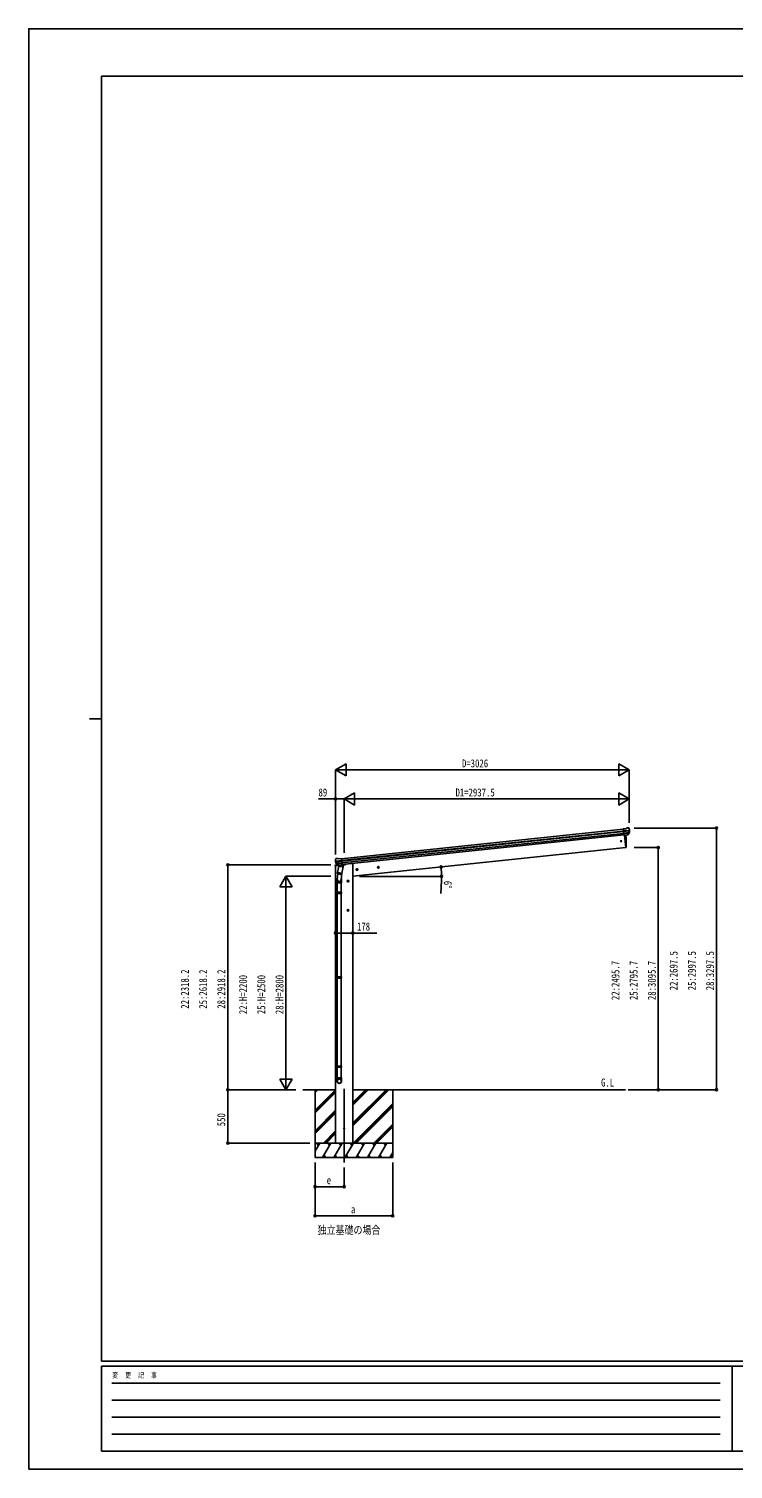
# Model space of a CAD drawing. Units: millimetres, scale not verified. Extents: x -10512 to 10512, y -7425 to 7425.
# Drawn here: x -10512 to -3253, y -7425 to 7425 of the extents above; entities that cross this region are included whole.
import ezdxf
from ezdxf.enums import TextEntityAlignment as Align

# ---------------------------------------------------------------- set-up
doc = ezdxf.new("R2010")
doc.units = ezdxf.units.MM
doc.header["$LTSCALE"] = 40
for name, color, linetype in [('0-2_USER1', 3, 'Continuous'), ('0-3_YKK_12', 2, 'Continuous'), ('0-4_YKK_13', 4, 'Continuous'), ('0-5_YKK_A1', 4, 'Continuous'), ('0-6_YKK_D', 6, 'Continuous'), ('0-7_YKK_ZWAK', 7, 'Continuous')]:
    doc.layers.add(name, color=color, linetype=linetype)
doc.styles.add('ＭＳ ゴシック', font='')
doc.styles.get('ＭＳ ゴシック').set_extended_font_data('MS Gothic')

msp = doc.modelspace()

# ---------------------------------------------------------------- linework, layer by layer
at = {"layer": '0-3_YKK_12'}
msp.add_line((-7262.45, -3503.29), (-7262.45, -4262.5), dxfattribs=at)
at = {"layer": '0-4_YKK_13'}
for p, q in [((-4360.53, -821.78), (-4387.05, -824.56)), ((-4380.26, -889.12), (-4387.05, -824.56)), ((-4384.89, -845.09), (-4325.15, -838.82)), ((-4324.67, -844.68), (-4384.28, -850.95)), ((-4325.51, -861.44), (-4382.54, -867.43)), ((-4326.9, -866.1), (-4382.07, -871.9)), ((-4336.91, -884.33), (-4380.29, -888.89)), ((-4380.26, -889.12), (-4370.32, -888.07)), ((-4373.38, -888.39), (-4359.89, -1016.78)), ((-4370.32, -888.07), (-4370.05, -888.14)), ((-4370.05, -888.14), (-4344.72, -885.47)), ((-4344.72, -885.47), (-4344.46, -885.35)), ((-4344.46, -885.35), (-4336.77, -884.55)), ((-4335.46, -882.68), (-4326.01, -864.38)), ((-4334.41, -883.11), (-4324.29, -864.85)), ((-4334.21, -812.98), (-4334.21, -812.98)), ((-4330.54, -814.07), (-4330.55, -814.06)), ((-4330.54, -814.07), (-4326.23, -817.56)), ((-4326.23, -817.56), (-4325.36, -818.26)), ((-4323.98, -821.96), (-4324.29, -820.11)), ((-4359.89, -1016.78), (-4357.84, -1016.49)), ((-7353.37, -1140.36), (-7353.45, -1138.49)), ((-7352.08, -1135.59), (-7352.78, -1136.45)), ((-7348.59, -1131.27), (-7352.08, -1135.59)), ((-7288.98, -1150.33), (-7348.71, -1156.6)), ((-7348.59, -1131.27), (-7348.58, -1131.27)), ((-7347.96, -1162.44), (-7288.36, -1156.18)), ((-7345.23, -1129.45), (-7345.22, -1129.45)), ((-7330.45, -1198), (-7344.15, -1182.25)), ((-7343.66, -1178.66), (-7286.63, -1172.66)), ((-7329.51, -1197.36), (-7342.56, -1181.43)), ((-7341.33, -1182.93), (-7286.16, -1177.13)), ((-7317.66, -1132.58), (-7291.13, -1129.8)), ((-7284.35, -1194.35), (-7291.13, -1129.8)), ((-7248.07, -1187.61), (-7248.48, -1190.78)), ((-7355.03, -1199.1), (-7355.93, -1205.93)), ((-7355.93, -1205.93), (-7318.49, -1202)), ((-7333.48, -1194.52), (-7352.37, -1196.51)), ((-7328.04, -1287.27), (-7333.6, -1342.99)), ((-7332.93, -1284.23), (-7330.44, -1271.98)), ((-7332.71, -1285.63), (-7332.71, -1285.62)), ((-7331.38, -1286.59), (-7290.42, -1294.92)), ((-7317.09, -1206.32), (-7330.45, -1271.98)), ((-7285.57, -1281.11), (-7330.45, -1271.98)), ((-7320.15, -1198.11), (-7327.84, -1198.92)), ((-7327.75, -1198.68), (-7284.37, -1194.12)), ((-7327.07, -1197.96), (-7325.51, -1197.8)), ((-7325.51, -1197.8), (-7287.97, -1193.85)), ((-7323.72, -1198.26), (-7323.86, -1198.99)), ((-7323.25, -1200.12), (-7298.5, -1209.87)), ((-7319.88, -1198.18), (-7320.15, -1198.11)), ((-7294.55, -1195.51), (-7319.88, -1198.18)), ((-7272.21, -1215.46), (-7317.09, -1206.32)), ((-7314.91, -1203.4), (-7315.57, -1206.63)), ((-7294.11, -1194.88), (-7297.03, -1209.23)), ((-7294.29, -1195.39), (-7294.55, -1195.51)), ((-7284.35, -1194.35), (-7294.29, -1195.39)), ((-7285.13, -1278.97), (-7291.79, -1346.72)), ((-7285.58, -1281.11), (-7288.12, -1293.58)), ((-7287.97, -1193.85), (-7286.4, -1193.69)), ((-7285.57, -1281.11), (-7272.21, -1215.46)), ((-7284.59, -1191.8), (-7283.66, -1191.99)), ((-7283.66, -1191.99), (-7272.46, -1208.92)), ((-7279.74, -1197.92), (-7252.92, -1195.1)), ((-7272.46, -1208.92), (-7273.73, -1215.15)), ((-7335.75, -1380.15), (-7335.75, -1345.8)), ((-7289.75, -1380.15), (-7335.75, -1380.15)), ((-7335.75, -1478.9), (-7334.75, -1476.9)), ((-7289.75, -1478.9), (-7335.75, -1478.9)), ((-7290.75, -1476.9), (-7334.75, -1476.9)), ((-7333.75, -1380.15), (-7333.75, -1476.9)), ((-7291.75, -1380.15), (-7291.75, -1476.9)), ((-7289.75, -1478.9), (-7290.75, -1476.9)), ((-7289.75, -1345.5), (-7289.75, -1380.15)), ((-7289.75, -1478.9), (-7289.75, -1486.9)), ((-7289.75, -1486.9), (-7335.75, -1486.9)), ((-7290.75, -1488.9), (-7334.75, -1488.9)), ((-7333.75, -1488.9), (-7333.75, -2350.58)), ((-7291.75, -1488.9), (-7291.75, -2350.58)), ((-7289.75, -1486.9), (-7290.75, -1488.9)), ((-7335.75, -2352.58), (-7334.75, -2350.58)), ((-7289.75, -2352.58), (-7335.75, -2352.58)), ((-7289.75, -2360.58), (-7335.75, -2360.58)), ((-7290.75, -2350.58), (-7334.75, -2350.58)), ((-7290.75, -2362.58), (-7334.75, -2362.58)), ((-7333.75, -2362.58), (-7333.75, -3268.27)), ((-7291.75, -2362.58), (-7291.75, -3268.27)), ((-7289.75, -2352.58), (-7290.75, -2350.58)), ((-7289.75, -2360.58), (-7290.75, -2362.58)), ((-7289.75, -2352.58), (-7289.75, -2360.58)), ((-7335.75, -3270.27), (-7334.75, -3268.27)), ((-7289.75, -3270.27), (-7335.75, -3270.27)), ((-7289.75, -3278.27), (-7335.75, -3278.27)), ((-7335.75, -3424.41), (-7335.75, -3390.27)), ((-7289.75, -3390.27), (-7335.75, -3390.27)), ((-7290.75, -3268.27), (-7334.75, -3268.27)), ((-7290.75, -3280.27), (-7334.75, -3280.27)), ((-7333.75, -3280.27), (-7333.75, -3390.27)), ((-7291.75, -3280.27), (-7291.75, -3390.27)), ((-7289.75, -3270.27), (-7290.75, -3268.27)), ((-7289.75, -3278.27), (-7290.75, -3280.27)), ((-7289.75, -3270.27), (-7289.75, -3278.27)), ((-7289.75, -3424.41), (-7289.75, -3390.27))]:
    msp.add_line(p, q, dxfattribs=at)
for points in [[(-4360.53, -821.78), (-4348.93, -814.81), (-4348.93, -814.81)], [(-4347.7, -814.4), (-4347.7, -814.4), (-4334.21, -812.98)], [(-7331.74, -1128.03), (-7331.74, -1128.03), (-7345.22, -1129.45)], [(-7317.66, -1132.58), (-7330.45, -1128.18), (-7330.45, -1128.18)], [(-7335.75, -1478.9), (-7335.75, -1486.9), (-7334.75, -1488.9)], [(-7335.75, -2352.58), (-7335.75, -2360.58), (-7334.75, -2362.58)], [(-7335.75, -3270.27), (-7335.75, -3278.27), (-7334.75, -3280.27)]]:
    msp.add_lwpolyline(points, dxfattribs=at)
for centre, radius in [((-4407.08, -950.45), 6.5), ((-7262.45, -3912.5), 4.5)]:
    msp.add_circle(centre, radius, dxfattribs=at)
for centre, radius, start, end in [((-5255.48, -976.56), 900.99, 357.6414, 5.70688), ((-4347.38, -817.38), 3, 96.02369, 120.97631), ((-4337.03, -881.65), 2.99, 285.2717, 331.00739), ((-4333.69, -817.95), 5, 51.04426, 95.95574), ((-4517.53, -843.61), 192.44, 1.4271, 6.57578), ((-4328.68, -863), 3, 332.69111, 354.20009), ((-4524.87, -843.07), 200.2, 354.20009, 359.53883), ((-4279.88, -836.7), 45.32, 182.67122, 185.64518), ((-4324.49, -846.02), 1.35, 95.1605, 97.91927), ((-4321.88, -844.46), 2.74, 179.02151, 184.43412), ((-4326.91, -863.39), 3, 331, 354.13916), ((-4524.87, -843.07), 202, 354.13916, 6), ((-4358.25, -1013.52), 3, 278, 357.63919), ((-7152.48, -1119.24), 202, 186, 197.86084), ((-7159.54, -1121.29), 192.44, 185.42422, 190.5729), ((-7393.44, -1163.95), 45.32, 6.35482, 9.32878), ((-7344.7, -1134.42), 5, 96.04426, 140.95574), ((-7350.74, -1162.81), 2.74, 7.56588, 12.97849), ((-7347.87, -1163.79), 1.35, 94.08073, 96.8395), ((-7152.48, -1119.24), 200.2, 192.46117, 197.79991), ((-7341.89, -1180.28), 3, 197.86084, 221), ((-7340.24, -1179.53), 3, 197.79991, 219.30889), ((-7331.43, -1131.01), 3, 71.02369, 95.97631), ((-7352.06, -1199.49), 3, 96, 172.5), ((-7331.03, -1284.65), 1.95, 167.54017, 209.97766), ((-7330.98, -1284.63), 2, 209.90962, 258.5), ((-7328.19, -1196.04), 2.99, 220.99261, 266.7283), ((-7327.13, -1197.46), 0.5, 240.73754, 276), ((-7324.21, -1198.16), 0.5, 348.5, 96), ((-7322.88, -1199.19), 1, 168.5, 248.5), ((-7298.02, -1208.96), 1.03, 242.53897, 344.46569), ((-7293.52, -1195.04), 0.604, 93.09842, 164.70595), ((-7290.02, -1292.96), 2, 258.5, 341.96843), ((-7286.46, -1193.19), 0.5, 276, 311.26246), ((-7253.44, -1190.13), 5, 276, 352.5), ((-7305.75, -1345.8), 30, 177.45142, 180)]:
    msp.add_arc(centre, radius, start, end, dxfattribs=at)
for centre, major_axis, ratio, start_param, end_param in [((-4337.22, -881.35), (-0.11, 3), 0.642905, 3.24593831, 4.20392797), ((-4337.09, -881.56), (1.66, -2.51), 0.997631, 5.80419048, 5.89294842), ((-4337.16, -881.45), (3.53, -2.11), 0.650902, 5.25614477, 5.32895537), ((-4334.79, -881.1), (1.08, 3.13), 0.040856, 2.11350352, 2.14162489), ((-4326.24, -821.56), (-0.87, 5.91), 0.020485, 0.67143203, 1.56913061), ((-4331.63, -817.04), (5.88, -1.31), 0.24881, 0.46058498, 0.46410383), ((-4327.25, -820.59), (-2.34, 1.9), 0.995767, 3.98597162, 4.71238898), ((-4522.56, -865.02), (-20.92, 199.05), 0.994373, 4.71137894, 4.7277536), ((-7350.45, -1138.34), (1.9, 2.34), 0.995767, 1.57079633, 2.29721369), ((-7346.9, -1133.96), (-5.48, -2.51), 0.24881, 5.81908147, 5.82260033), ((-7351.24, -1139.5), (-0.38, 5.97), 0.020485, 4.7140547, 5.61175327), ((-7150.17, -1141.19), (-20.92, 199.05), 0.994373, 1.55543171, 1.57180637), ((-7312.75, -1345.5), (23, 0), 0.996195, 2.62193603, 6.60747969), ((-7330.49, -1195.96), (-1.71, 2.84), 0.040856, 4.14156042, 4.16968179), ((-7328.06, -1195.7), (-0.51, 2.96), 0.642905, 2.07925734, 3.03724699), ((-7328.1, -1195.81), (-3.02, -2.79), 0.650902, 0.95422993, 1.02704053), ((-7328.15, -1195.93), (-1.1, -2.8), 0.997631, 0.39023689, 0.47899483), ((-7312.75, -1345.5), (21, 0), 0.996195, 3.02154981, 6.2247991), ((-7312.75, -3422.67), (-23, 0), 0.996195, 3.14159265, 6.28318531), ((-7312.75, -3424.41), (-23, 0), 0.996195, 3.14159265, 6.28318531), ((-7312.75, -3424.41), (0, -23.43), 0.981806, 4.71238898, 7.85398163)]:
    msp.add_ellipse(centre, major_axis=major_axis, ratio=ratio, start_param=start_param, end_param=end_param, dxfattribs=at)
msp.add_ellipse((-7312.75, -3424.41), major_axis=(21, 0), ratio=0.996195, dxfattribs=at)
at = {"layer": '0-5_YKK_A1'}
for p, q in [((-7290.92, -1131.79), (-4386.84, -826.55)), ((-7288.94, -1150.68), (-4384.85, -845.45)), ((-7288.51, -1154.86), (-4384.42, -849.63)), ((-7286.41, -1174.72), (-4382.33, -869.49)), ((-4380.57, -886.22), (-7284.65, -1191.46)), ((-7192.45, -1182), (-7248.1, -1187.85)), ((-7192.45, -1182), (-7173.45, -1182)), ((-7173.45, -1182), (-7173.45, -4062.5)), ((-7351.45, -1205.46), (-7351.45, -4062.5)), ((-7119.61, -1241.58), (-7139.5, -1243.67)), ((-7130.34, -1235.16), (-7136.41, -1239.57)), ((-7136.41, -1239.57), (-7135.62, -1247.04)), ((-7135.62, -1247.04), (-7128.77, -1250.09)), ((-7128.51, -1252.57), (-7130.6, -1232.68)), ((-7123.48, -1238.21), (-7130.34, -1235.16)), ((-6900.82, -1218.58), (-6920.71, -1220.67)), ((-6911.55, -1212.16), (-6917.62, -1216.58)), ((-6917.62, -1216.58), (-6916.84, -1224.04)), ((-6916.84, -1224.04), (-6909.98, -1227.09)), ((-6909.72, -1229.57), (-6911.81, -1209.68)), ((-6904.69, -1215.22), (-6911.55, -1212.16)), ((-7212.49, -1362.5), (-7232.49, -1362.5)), ((-7222.49, -1354.99), (-7228.99, -1358.75)), ((-7228.99, -1358.75), (-7228.99, -1366.25)), ((-7228.99, -1366.25), (-7222.49, -1370.01)), ((-7222.49, -1372.5), (-7222.49, -1352.5)), ((-7215.99, -1358.75), (-7222.49, -1354.99)), ((-7212.53, -1662.56), (-7232.53, -1662.56)), ((-7222.53, -1655.05), (-7229.03, -1658.81)), ((-7229.03, -1658.81), (-7229.03, -1666.31)), ((-7229.03, -1666.31), (-7222.53, -1670.06)), ((-7222.53, -1672.56), (-7222.53, -1652.56)), ((-7216.03, -1658.81), (-7222.53, -1655.05)), ((-7689.28, -3512.5), (-7351.45, -3512.5)), ((-7562.45, -3512.5), (-7562.45, -4212.5)), ((-7562.45, -3539.88), (-7535.07, -3512.5)), ((-7562.45, -3525.74), (-7549.21, -3512.5)), ((-7562.45, -3723.73), (-7351.45, -3512.73)), ((-7562.45, -3737.87), (-7351.45, -3526.88)), ((-7562.45, -3752.01), (-7351.45, -3541.02)), ((-7173.45, -3512.5), (-4363.77, -3512.5)), ((-7173.45, -3883.52), (-6802.44, -3512.5)), ((-7173.45, -3855.23), (-6830.72, -3512.5)), ((-7173.45, -3869.37), (-6816.58, -3512.5)), ((-7173.45, -3671.39), (-7014.57, -3512.5)), ((-7173.45, -3657.24), (-7028.71, -3512.5)), ((-7173.45, -3643.1), (-7042.85, -3512.5)), ((-6762.45, -3512.5), (-6762.45, -4212.5)), ((-7168.59, -4062.5), (-6762.45, -3656.36)), ((-7154.45, -4062.5), (-6762.45, -3670.5)), ((-7140.31, -4062.5), (-6762.45, -3684.65)), ((-7562.45, -3935.86), (-7351.45, -3724.87)), ((-7562.45, -3950), (-7351.45, -3739.01)), ((-7562.45, -3964.14), (-7351.45, -3753.15)), ((-7476.96, -4062.5), (-7351.45, -3937)), ((-7462.82, -4062.5), (-7351.45, -3951.14)), ((-7448.67, -4062.5), (-7351.45, -3965.28)), ((-6956.46, -4062.5), (-6762.45, -3868.49)), ((-6942.32, -4062.5), (-6762.45, -3882.63)), ((-6928.17, -4062.5), (-6762.45, -3896.78)), ((-6762.45, -4062.5), (-7562.45, -4062.5)), ((-7562.45, -4146.33), (-7514.05, -4062.5)), ((-7529.05, -4088.48), (-7544.05, -4062.5)), ((-7485.18, -4212.5), (-7398.58, -4062.5)), ((-7413.58, -4088.48), (-7428.58, -4062.5)), ((-7369.71, -4212.5), (-7283.11, -4062.5)), ((-7298.11, -4088.48), (-7313.11, -4062.5)), ((-7254.24, -4212.5), (-7167.64, -4062.5)), ((-7182.64, -4088.48), (-7197.64, -4062.5)), ((-7138.77, -4212.5), (-7052.17, -4062.5)), ((-7067.17, -4088.48), (-7082.17, -4062.5)), ((-7023.3, -4212.5), (-6936.7, -4062.5)), ((-6966.7, -4062.5), (-6951.7, -4088.48)), ((-6907.83, -4212.5), (-6821.23, -4062.5)), ((-6836.23, -4088.48), (-6851.23, -4062.5)), ((-7562.45, -4212.5), (-6762.45, -4212.5)), ((-7470.19, -4186.52), (-7455.19, -4212.5)), ((-7354.71, -4186.52), (-7339.71, -4212.5)), ((-7239.24, -4186.52), (-7224.25, -4212.5)), ((-7123.77, -4186.52), (-7108.78, -4212.5)), ((-7008.3, -4186.52), (-6993.31, -4212.5)), ((-6892.83, -4186.52), (-6877.84, -4212.5)), ((-6792.36, -4212.5), (-6762.45, -4160.69)), ((-6777.36, -4186.52), (-6762.45, -4212.35))]:
    msp.add_line(p, q, dxfattribs=at)
for points in [[(-4373.38, -888.39), (-4359.89, -1016.78), (-7173.45, -1312.5)], [(-7128.77, -1250.09), (-7122.69, -1245.68), (-7123.48, -1238.21)], [(-6909.98, -1227.09), (-6903.91, -1222.68), (-6904.69, -1215.22)], [(-7222.49, -1370.01), (-7215.99, -1366.25), (-7215.99, -1358.75)], [(-7222.53, -1670.06), (-7216.03, -1666.31), (-7216.03, -1658.81)]]:
    msp.add_lwpolyline(points, dxfattribs=at)
for centre, radius in [((-7129.55, -1242.62), 8.5), ((-7129.55, -1242.62), 7.7), ((-7129.55, -1242.62), 6.5), ((-6910.76, -1219.63), 8.5), ((-6910.76, -1219.63), 7.7), ((-6910.76, -1219.63), 6.5), ((-7222.49, -1362.5), 8.5), ((-7222.49, -1362.5), 7.7), ((-7222.49, -1362.5), 6.5), ((-7222.53, -1662.56), 8.5), ((-7222.53, -1662.56), 7.7), ((-7222.53, -1662.56), 6.5)]:
    msp.add_circle(centre, radius, dxfattribs=at)
at = {"layer": '0-6_YKK_D'}
for p, q in [((-7351.33, -214.96), (-7243.08, -152.46)), ((-7351.33, -1087.84), (-7351.33, -213.96)), ((-7351.33, -214.96), (-7243.08, -277.46)), ((-7351.33, -214.96), (-7134.83, -214.96)), ((-7243.08, -277.46), (-7243.08, -152.46)), ((-7226.33, -214.96), (-4449.95, -214.96)), ((-4324.95, -214.96), (-4541.46, -214.96)), ((-4324.95, -214.96), (-4433.2, -152.46)), ((-4433.2, -152.46), (-4433.2, -277.46)), ((-4324.95, -214.96), (-4433.2, -277.46)), ((-4324.95, -759.64), (-4324.95, -213.96)), ((-7351.49, -1087.81), (-7351.49, -513.96)), ((-7262.49, -514.96), (-7154.24, -452.46)), ((-7262.49, -1071.47), (-7262.49, -513.96)), ((-7262.49, -1071.47), (-7262.49, -513.96)), ((-7262.49, -514.96), (-7154.24, -577.46)), ((-7262.49, -514.96), (-7045.98, -514.96)), ((-7154.24, -577.46), (-7154.24, -452.46)), ((-7137.49, -514.96), (-4449.95, -514.96)), ((-4324.95, -514.96), (-4541.46, -514.96)), ((-4324.95, -514.96), (-4433.2, -452.46)), ((-4433.2, -452.46), (-4433.2, -577.46)), ((-4324.95, -514.96), (-4433.2, -577.46)), ((-4324.95, -759.64), (-4324.95, -513.96)), ((-4274.12, -814.96), (-3423.95, -814.96)), ((-3424.95, -3512.5), (-3424.95, -814.96)), ((-4274.12, -1016.78), (-4023.95, -1016.78)), ((-4024.95, -1016.78), (-4024.95, -3512.5)), ((-7401.43, -1194.3), (-8463.45, -1194.3)), ((-8462.45, -1194.3), (-8462.45, -3512.5)), ((-7862.45, -1312.5), (-7924.95, -1420.75)), ((-7399.73, -1312.5), (-7863.45, -1312.5)), ((-7862.45, -1312.5), (-7799.95, -1420.75)), ((-7862.45, -1312.5), (-7862.45, -1529.01)), ((-7102.83, -1312.89), (-6257.34, -1312.89)), ((-7924.95, -1420.75), (-7799.95, -1420.75)), ((-7862.45, -1437.5), (-7862.45, -3387.5)), ((-6259.32, -1355.38), (-6265.52, -1489.23)), ((-7862.45, -3512.5), (-7924.95, -3404.25)), ((-7799.95, -3404.25), (-7924.95, -3404.25)), ((-7862.45, -3512.5), (-7862.45, -3295.99)), ((-7862.45, -3512.5), (-7799.95, -3404.25)), ((-7760.48, -3512.5), (-8463.45, -3512.5)), ((-7760.48, -3512.5), (-8463.45, -3512.5)), ((-8462.45, -4062.5), (-8462.45, -3512.5)), ((-7760.48, -3512.5), (-7863.45, -3512.5)), ((-4334.02, -3512.5), (-3423.95, -3512.5)), ((-4334.02, -3512.5), (-4023.95, -3512.5)), ((-7616.36, -4062.5), (-8463.45, -4062.5)), ((-7562.45, -4263.5), (-7562.45, -4813.5)), ((-7562.45, -4263.5), (-7562.45, -4513.5)), ((-6762.45, -4263.5), (-6762.45, -4813.5)), ((-7262.45, -4313.88), (-7262.45, -4513.5)), ((-7262.45, -4512.5), (-7562.45, -4512.5)), ((-6762.45, -4812.5), (-7562.45, -4812.5))]:
    msp.add_line(p, q, dxfattribs=at)
for points in [[(-7262.49, -514.96), (-7351.49, -514.96), (-7527.99, -514.96)], [(-7351.49, -1897.05), (-7173.49, -1897.05), (-6924.99, -1897.05)]]:
    msp.add_lwpolyline(points, dxfattribs=at)
for centre in [(-7351.49, -514.96), (-3424.95, -814.96), (-4024.95, -1016.78), (-8462.45, -1194.3), (-6263.37, -1216.84), (-6258.34, -1312.89), (-7351.49, -1897.05), (-7173.49, -1897.05), (-8462.45, -3512.5), (-8462.45, -3512.5), (-4024.95, -3512.5), (-3424.95, -3512.5), (-8462.45, -4062.5), (-7562.45, -4512.5), (-7262.45, -4512.5), (-7562.45, -4812.5), (-6762.45, -4812.5)]:
    msp.add_circle(centre, 10.62, dxfattribs=at)
for start, end in [(0, 6), (357.34965, 0)]:
    msp.add_arc((-7177.19, -1312.89), 918.85, start, end, dxfattribs=at)
at = {"layer": '0-7_YKK_ZWAK'}
for p, q in [((9737.55, 6937.5), (-9762.45, 6937.5)), ((-9762.45, -6312.5), (-9762.45, 6937.5)), ((-9887.45, 312.5), (-9762.45, 312.5)), ((9737.55, -6312.5), (-9762.45, -6312.5)), ((-3262.45, -6362.5), (-9762.45, -6362.5)), ((-9762.45, -7237.5), (-9762.45, -6362.5)), ((-3262.45, -6362.5), (-3262.45, -7237.5)), ((-12.45, -6362.5), (-3262.45, -6362.5)), ((-9656.2, -6537.5), (-3387.45, -6537.5)), ((-9656.2, -6712.5), (-3387.45, -6712.5)), ((-9656.2, -6887.5), (-3387.45, -6887.5)), ((-9656.2, -7062.5), (-3387.45, -7062.5)), ((-9762.45, -7237.5), (-3262.45, -7237.5)), ((-3262.45, -7237.5), (-12.45, -7237.5))]:
    msp.add_line(p, q, dxfattribs=at)
msp.add_lwpolyline([(-10512.5, -7425), (10512.5, -7425), (10512.5, 7425), (-10512.5, 7425)], close=True, dxfattribs=at)

# ---------------------------------------------------------------- texts
at = {"layer": '0-2_USER1', "style": 'ＭＳ ゴシック', "width": 0.8}
for s, p in [('G.L', (-4614.5, -3504.5)), ('独立基礎の場合', (-7535.5, -5025.5))]:
    msp.add_text(s, height=82.48, dxfattribs=at).set_placement(p, align=Align.BOTTOM_LEFT)
at = {"layer": '0-6_YKK_D', "style": 'ＭＳ ゴシック', "width": 0.8}
for s, p in [('D=3026', (-6048.14, -213.96)), ('89', (-7526.99, -513.96)), ('D1=2937.5', (-6114.72, -513.96)), ('178', (-7129.99, -1896.05)), ('e', (-7442.45, -4511.5)), ('a', (-7192.45, -4811.5))]:
    msp.add_text(s, height=82.48, dxfattribs=at).set_placement(p, align=Align.BOTTOM_LEFT)
for s, rotation, p in [('6°', 267.35, (-6258.37, -1356.42)), ('22:2495.7', 90, (-4400.95, -2588.64)), ('25:2795.7', 90, (-4213.45, -2588.64)), ('28:3095.7', 90, (-4025.95, -2588.64)), ('22:2697.5', 90, (-3800.95, -2487.73)), ('25:2997.5', 90, (-3613.45, -2487.73)), ('28:3297.5', 90, (-3425.95, -2487.73)), ('22:2318.2', 90, (-8838.45, -2677.4)), ('25:2618.2', 90, (-8650.95, -2677.4)), ('28:2918.2', 90, (-8463.45, -2677.4)), ('22:H=2200', 90, (-8238.45, -2733.5)), ('25:H=2500', 90, (-8050.95, -2733.5)), ('28:H=2800', 90, (-7863.45, -2733.5)), ('550', 90, (-8463.45, -3889.5))]:
    msp.add_text(s, height=82.48, rotation=rotation, dxfattribs=at).set_placement(p, align=Align.BOTTOM_LEFT)
at = {"layer": '0-7_YKK_ZWAK', "style": 'ＭＳ ゴシック', "width": 0.8}
msp.add_text('変  更  記  事', height=54.99, dxfattribs=at).set_placement((-9653.28, -6500), align=Align.BOTTOM_LEFT)

doc.saveas('drawing.dxf')
